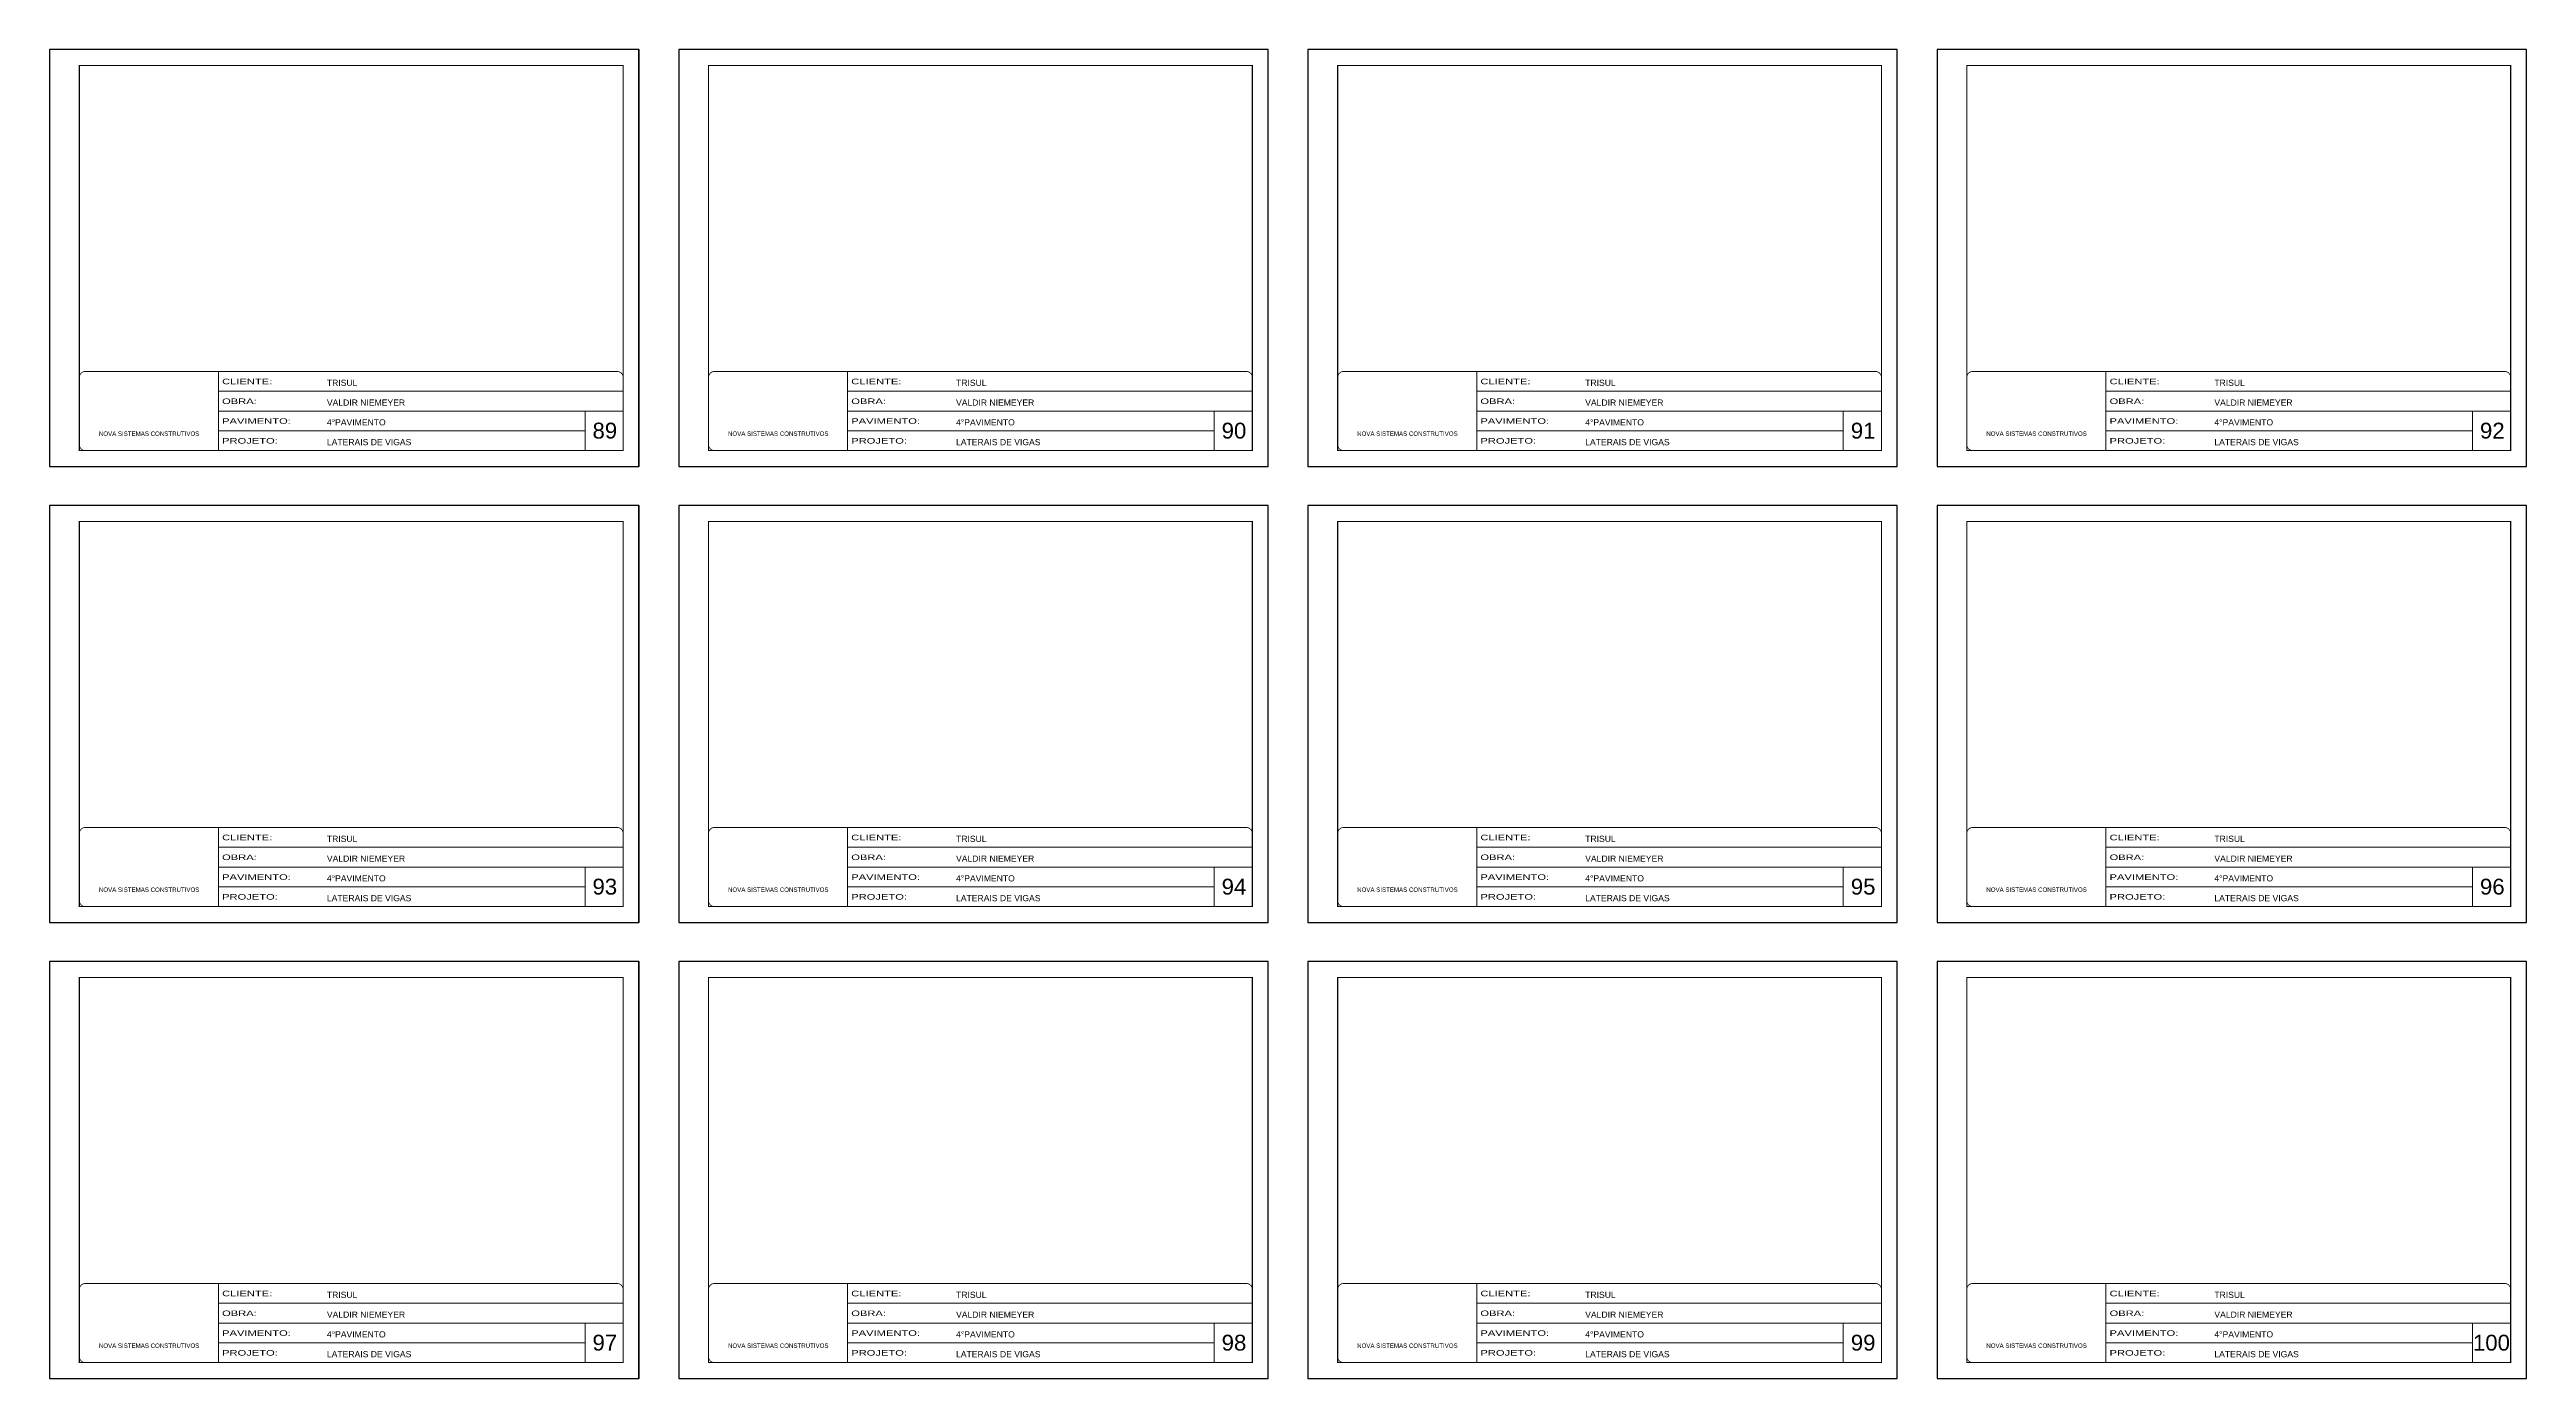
# Model space of a CAD drawing. Extents: x 3330 to 22105, y 1197 to 30204.
# Drawn here: x 12846 to 19086, y 1197 to 4544 of the extents above; entities that cross this region are included whole.
import ezdxf

# ---------------------------------------------------------------- set-up
doc = ezdxf.new("R2010")
doc.units = 0
doc.linetypes.add('CONTINUO', pattern=[0])
doc.linetypes.add('DASHED', pattern=[0.75, 0.5, -0.25])
for name, color, linetype, lineweight in [('CARIMBO', 255, 'Continuous', 9), ('Folhas', 255, 'Continuous', 9), ('SARRAFO DE PRESSAO', 251, 'DASHED', 9)]:
    doc.layers.add(name, color=color, linetype=linetype, lineweight=lineweight)
doc.layers.add('Laje_Perimetro', color=7, linetype='Continuous', plot=False)
doc.styles.add('ARIAL', font='arial.ttf')
doc.styles.add('Tecnologia', font='')
doc.styles.get('Tecnologia').set_extended_font_data('Forgotten Futurist')

# ---------------------------------------------------------------- blocks, each defined once
blk = doc.blocks.new('9999999999')
at = {"color": 30, "linetype": 'CONTINUO'}
for p, q in [((98564.6, 34230.2), (98564.6, 34429.4)), ((98564.6, 34379.6), (99584, 34379.6)), ((98564.6, 34329.8), (99488, 34329.8)), ((99584, 34329.8), (99488, 34329.8)), ((99488, 34329.8), (99488, 34230.2)), ((98564.6, 34280), (99488, 34280))]:
    blk.add_line(p, q, dxfattribs=at)
at = {"color": 30, "linetype": 'CONTINUO', "const_width": 2}
blk.add_lwpolyline([(99584, 34230.2), (99584, 34414.4, 0.414214), (99569, 34429.4), (98229, 34429.4, 0.414214), (98214, 34414.4), (98214, 34245.2, 0.414214), (98229, 34230.2), (99584, 34230.2)], format="xyb", dxfattribs=at)
at = {"layer": 'Folhas'}
blk.add_lwpolyline([(98139, 34190.2), (99624, 34190.2), (99624, 35240.2), (98139, 35240.2)], close=True, dxfattribs=at)
at = {"layer": 'Folhas', "color": 30, "const_width": 3}
blk.add_lwpolyline([(98214, 34230.2), (99584, 34230.2), (99584, 35200.2), (98214, 35200.2)], close=True, dxfattribs=at)
at = {"color": 7, "linetype": 'Continuous', "ltscale": 5, "style": 'ARIAL'}
for s, height, p in [('TRISUL', 15.48, (98837.7, 34393.1)), ('VALDIR NIEMEYER', 15.483, (98837.7, 34343.3)), ('NOVA SISTEMAS CONSTRUTIVOS', 11.059, (98263.2, 34267.2)), ('4°PAVIMENTO', 15.483, (98837.7, 34293.5)), ('LATERAIS DE VIGAS', 15.483, (98837.7, 34243.7))]:
    blk.add_text(s, height=height, dxfattribs=at).set_placement(p)
at = {"layer": 'Folhas', "color": 7, "style": 'Tecnologia', "width": 1.5}
for s, p in [('CLIENTE:', (98573.7, 34397.2)), ('OBRA:', (98573.7, 34347.3)), ('PAVIMENTO:', (98573.7, 34297.5)), ('PROJETO:', (98573.7, 34247.7))]:
    blk.add_text(s, height=14, dxfattribs=at).set_placement(p)

msp = doc.modelspace()

# ---------------------------------------------------------------- linework, layer by layer
at = {"layer": 'Laje_Perimetro'}
for points in [[(14331.06, 4544.47), (12846.06, 4544.47), (12846.06, 3494.47), (14331.06, 3494.47)], [(15916.06, 4544.47), (14431.06, 4544.47), (14431.06, 3494.47), (15916.06, 3494.47)], [(17501.06, 4544.47), (16016.06, 4544.47), (16016.06, 3494.47), (17501.06, 3494.47)], [(19086.06, 4544.47), (17601.06, 4544.47), (17601.06, 3494.47), (19086.06, 3494.47)], [(14331.06, 3395.9), (12846.06, 3395.9), (12846.06, 2345.9), (14331.06, 2345.9)], [(15916.06, 3395.9), (14431.06, 3395.9), (14431.06, 2345.9), (15916.06, 2345.9)], [(17501.06, 3395.9), (16016.06, 3395.9), (16016.06, 2345.9), (17501.06, 2345.9)], [(19086.06, 3395.9), (17601.06, 3395.9), (17601.06, 2345.9), (19086.06, 2345.9)], [(14331.06, 2247.32), (12846.06, 2247.32), (12846.06, 1197.32), (14331.06, 1197.32)], [(15916.06, 2247.32), (14431.06, 2247.32), (14431.06, 1197.32), (15916.06, 1197.32)], [(17501.06, 2247.32), (16016.06, 2247.32), (16016.06, 1197.32), (17501.06, 1197.32)], [(19086.06, 2247.32), (17601.06, 2247.32), (17601.06, 1197.32), (19086.06, 1197.32)]]:
    msp.add_lwpolyline(points, close=True, dxfattribs=at)

# ---------------------------------------------------------------- block references
at = {"layer": 'SARRAFO DE PRESSAO', "color": 6, "linetype": 'ByBlock'}
for p in [(-85292.92, -30695.73), (-83707.92, -30695.73), (-82122.92, -30695.73), (-80537.92, -30695.73), (-85292.92, -31844.31), (-83707.92, -31844.31), (-82122.92, -31844.31), (-80537.92, -31844.31), (-85292.92, -32992.88), (-83707.92, -32992.88), (-82122.92, -32992.88), (-80537.92, -32992.88)]:
    msp.add_blockref('9999999999', p, dxfattribs=at)

# ---------------------------------------------------------------- texts
at = {"layer": 'CARIMBO', "style": 'ARIAL'}
for s, p in [('89', (14213.92, 3564.61)), ('90', (15798.92, 3564.61)), ('91', (17383.92, 3564.61)), ('92', (18968.92, 3564.61)), ('93', (14213.92, 2416.04)), ('94', (15798.92, 2416.04)), ('95', (17383.92, 2416.04)), ('96', (18968.92, 2416.04)), ('97', (14213.92, 1267.46)), ('98', (15798.92, 1267.46)), ('99', (17383.92, 1267.46)), ('100', (18951.23, 1267.46))]:
    msp.add_text(s, height=40, dxfattribs=at).set_placement(p)

doc.saveas('drawing.dxf')
